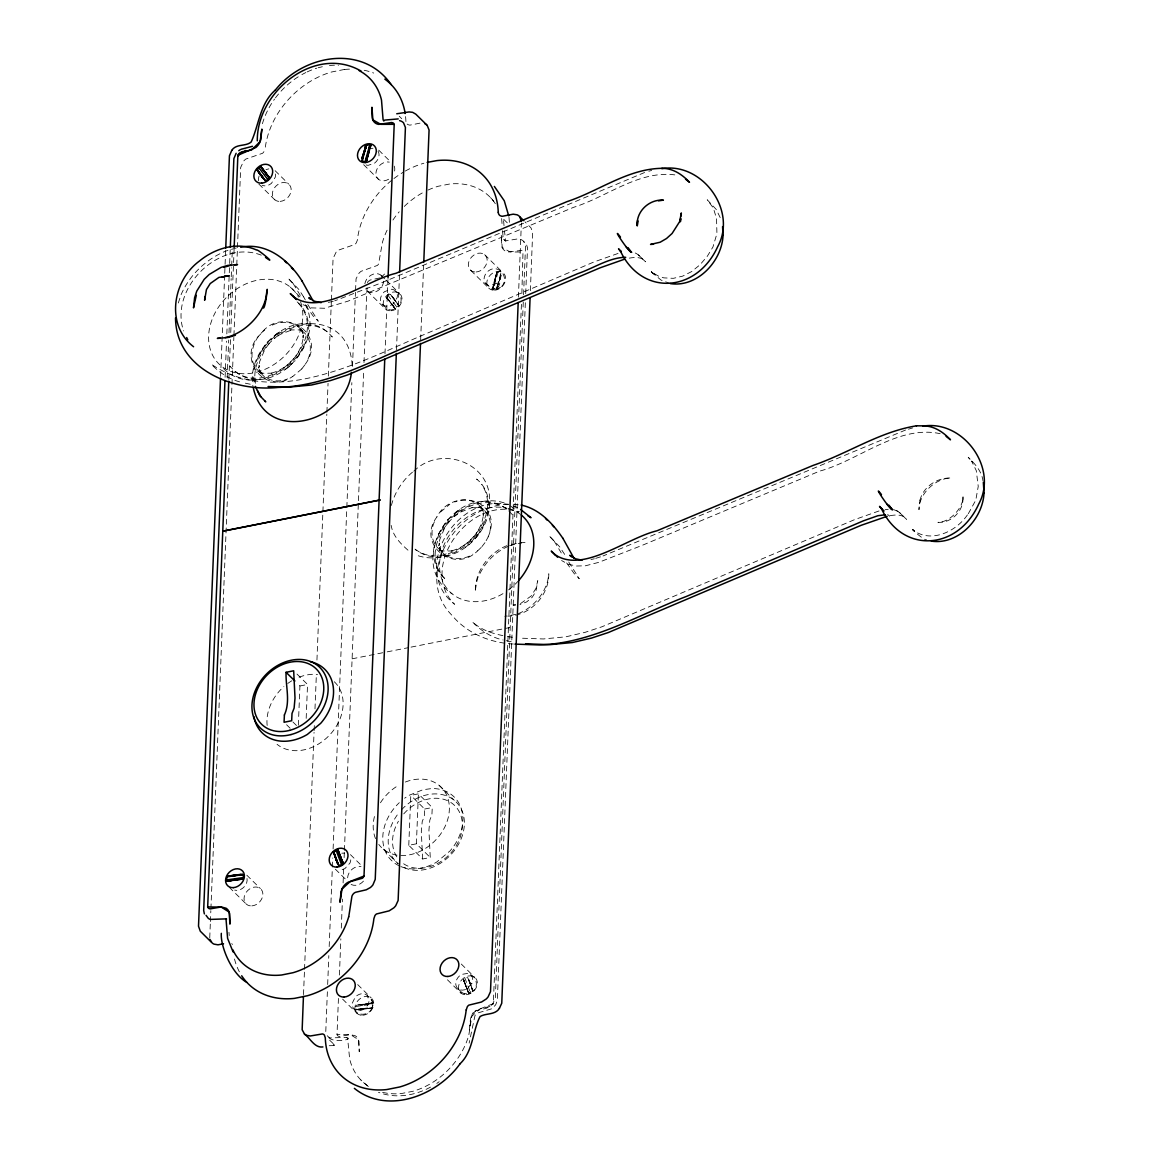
<?xml version="1.0" encoding="UTF-8"?>
<svg xmlns="http://www.w3.org/2000/svg" width="1159" height="1159" viewBox="0 0 1159 1159"><rect width="100%" height="100%" fill="white"/><g stroke="black" fill="none" stroke-linecap="round" stroke-linejoin="round"><path stroke-width="0.75" stroke-dasharray="5 3.75" d="M496.603 275.697L496.603 272.973L498.095 271.988L500.862 273.191C500.398 278.566 500.558 290.59 493.415 288.649L492.111 288.997L496.603 272.973L493.676 286.143L492.111 288.997L494.067 289.46L491.938 289.026L485.085 282.868M962.984 497.327C963.839 510.8 951.452 523.288 937.935 522.318C949.322 522.622 963.375 508.062 963.028 496.646L962.883 499.645M220.587 376.414L224.658 275.132M224.73 273.336L225.02 266.092M225.092 264.281L225.672 249.822M225.092 377.312L226.541 341.166M226.831 333.937L229.583 265.252M229.656 263.455L230.25 248.997M227.164 378.008L228.7 340.051M228.989 332.821L231.163 278.595M231.235 276.798L231.597 267.758M231.67 265.947L232.322 249.678M228.845 379.457L230.467 339.645M230.742 332.488L234.104 249.286M209.75 937.834L210.33 923.361M210.402 921.55L210.837 910.699M210.909 908.888L231.901 386.222M231.974 384.411L233.857 337.385M233.93 335.574L236.697 266.86M236.769 265.049L240.695 167.389L243.709 161.029A12.677 9.953 -45.4 0 1 245.809 159.073L262.6 153.263A7.678 6.041 -45.4 0 0 263.919 151.67L264.947 149.105M298.356 725.23L299.92 685.983L297.414 683.491M306.179 718.363L307.541 684.462L294.937 672.032M303.513 994.625L304.455 971.112M304.527 969.301L314.046 732.387M314.118 730.576L314.335 725.157M314.987 708.873L316.364 674.509M316.943 660.036L322.825 513.553M322.897 511.742L326.824 414.082M326.896 412.271L328.055 383.339M328.345 376.096L331.329 301.948M331.402 300.138L333.068 258.544L336.096 252.184A12.677 9.953 -45.4 0 1 338.182 250.228L354.973 244.419A7.678 6.041 -45.4 0 0 356.291 242.825L357.334 240.261A78.624 61.804 -45.4 0 1 392.611 179.573M325.78 1031.524L327.374 991.771M327.664 984.527L328.823 955.61M329.185 946.584L332.314 868.859M332.387 867.048L332.749 858.008M333.111 848.967L346.758 509.163M346.831 507.367L351.843 382.644M352.495 366.374L355.465 292.271M355.538 290.46L356.059 278.797L358.986 273.263A12.677 9.953 -45.4 0 1 361.086 271.307L377.414 265.425A6.693 5.259 -45.4 0 0 378.558 264.035L382.47 242.217A68.497 53.836 -45.4 0 1 388.439 227.541M338.442 998.435L337.008 1034.799L337.733 1035.769A5.288 4.158 -45.4 0 0 338.558 1036.247L339.355 1036.465A1.927 1.521 -45.4 0 0 339.906 1036.436L350.597 1034.596L355.349 1035.827A13.053 10.272 -45.4 0 1 357.841 1038.276L358.986 1041.289L359.261 1051.735L358.479 1039.695L350.554 1034.683L336.994 1034.567M339.413 975.067L340.847 938.819M341.297 928.084L342.441 899.08M343.107 882.912L343.672 868.366M344.122 857.602L344.324 852.111M344.411 850.373L363.651 371.488M363.984 362.564L367.142 284.737M384.991 353.843L387.946 279.71M396.494 349.801L399.536 273.886M420.645 339.804L423.629 265.657M408.779 845.317L410.779 795.364L418.399 793.857L432.264 807.533L431.916 814.82L429.815 820.123L428.931 830.206L430.25 857.486L422.644 858.993L408.779 845.317L416.4 843.81L430.25 857.486M416.4 843.81L418.399 793.857M422.644 858.993L421.311 831.727L422.209 821.63L424.31 816.327L424.643 809.04L410.779 795.364M518.406 297.139L521.376 222.977M521.42 304.339L493.328 1003.665L477.725 1009.764A10.953 8.62 -45.4 0 0 475.987 1010.836A11.402 8.953 -45.4 0 0 474.466 1012.111A11.822 9.301 -45.4 0 0 470.438 1019.283L469.337 1029.902L471.322 1016.704L479.667 1009.04L491.677 1005.882A5.056 3.97 -45.4 0 0 492.749 1004.766L493.328 1003.737M521.869 293.604L523.028 251.054A5.056 3.97 -45.4 0 0 522.014 250.358L508.164 251.996A10.953 8.62 -45.4 0 1 505.73 251.286A11.402 8.953 -45.4 0 1 504.426 250.474A11.822 9.301 -45.4 0 1 501.528 245.23L501.267 234.886L502.224 247.49L510.076 251.952L523.535 252.054M523.274 302.021L495.328 997.885L493.039 1003.346A12.43 9.779 -45.4 0 1 490.373 1006.099L486.374 1008.287L476.248 1010.648A4.1 3.216 -45.4 0 0 475.103 1011.054L474.393 1011.503M523.564 294.792L525.52 245.983L523.651 241.347A12.43 9.779 -45.4 0 0 521.159 239.623L517.276 238.986L507.178 240.637A4.1 3.216 -45.4 0 1 506.048 240.681L505.353 240.521A4.984 3.926 -45.4 0 1 504.455 240.029A5.404 4.245 -45.4 0 1 503.136 237.638L502.369 228.309M525.346 302.731L497.327 1000.376L495.675 1004.824L491.88 1008.736L477.856 1012.952L475.016 1015.429L469.134 1043.1M525.708 293.691L527.504 247.809L526.519 244.607L523.651 241.347M530.373 290.677L532.676 232.104L530.923 227.801L525.013 221.891M919.913 500.311C923.39 486.679 937.124 477.465 950.945 478.03C935.791 478.16 919.015 493.256 918.957 509.685L919.985 500.108M496.211 277.059L496.603 272.973L493.082 287.896M493.676 286.143L496.603 272.973L496.66 275.407M493.299 287.49L496.603 272.973L493.198 287.722M354.06 1008.982C358.117 1017.008 369.707 1015.429 372.358 1007.287L372.111 1004.216C374.56 1000.854 368.779 997.638 367.186 995.393A9.446 7.432 -45.4 0 0 355.248 997.059L352.177 1003.375A9.446 7.432 -45.4 0 0 359.783 1010.619A9.446 7.432 -45.4 0 0 369.069 1001.014L367.186 995.393M489.88 531.532C492.126 522.55 488.736 511.336 480.043 507.642L482.897 508.787L478.203 507.222L481.767 507.671L470.395 507.7L472.742 507.352L460.297 512.191L454.473 516.306M498.095 271.988L493.415 288.649L496.371 289.199C507.178 286.939 507.019 272.481 496.965 269.062L494.907 268.642A9.446 7.432 -45.4 0 0 484.39 276.74A9.446 7.432 -45.4 0 0 490.141 285.636L496.588 283.433A9.446 7.432 -45.4 0 0 499.964 271.409M500.862 273.191L496.371 289.199L497.457 287.954M254.024 369.909C264.513 316.479 349.207 301.977 352.249 366.316M308.193 333.241C301.297 369.764 248.461 398.377 221.094 365.896M307.99 359.073C312.771 348.845 310.366 334.386 299.906 329.88L302.745 331.039L298.051 329.46L301.63 329.909L290.243 329.938L292.604 329.591L280.145 334.429L274.335 338.558M391.38 505.44C394.697 492.474 402.231 480.797 412.459 472.177M500.934 275.32L496.371 289.199L497.935 286.374M434.379 521.84C429.598 532.068 432.003 546.526 442.463 551.032L439.623 549.873L444.317 551.452L440.753 551.003L452.126 550.974L449.764 551.322C467.7 547.41 482.347 531.43 483.622 512.8L483.26 515.538L482.028 508.555L483.202 511.351C479.29 500.688 465.034 497.53 454.734 502.006M434.176 547.671C441.304 516.957 476.61 491.329 507.642 504.151M488.345 511.003C481.217 541.702 445.911 567.331 414.864 554.524M488.142 536.834C504.397 500.5 453.314 485.592 436.842 516.914M178.312 302.977L181.123 294.574C189.656 274.973 205.969 259.239 225.701 251.112L237.421 247.591M500.876 275.885L496.371 289.199L500.5 277.247M388.135 299.355L395.248 308.873L386.758 297.675L387.729 295.052L390.511 294.502L399 305.686L396.552 306.7L395.248 308.873L390.945 310.032L387.816 309.366L381.731 303.788A9.446 7.432 -45.4 0 1 384.411 291.749L390.815 289.185A9.446 7.432 -45.4 0 1 397.189 297.588L393.423 303.629A9.446 7.432 -45.4 0 1 381.731 303.788M488.518 536.298L485.462 541.934M390.511 294.502L399 305.686C402.941 301.181 401.101 294.444 396.103 291.604M475.074 538.747L480.159 531.793L469.018 544.455M258.834 355.523L258.356 356.436L267.294 342.166M303.397 347.628L303.861 346.715L294.922 360.985M438.971 533.285L438.508 534.183L447.446 519.927M483.535 525.375L484.013 524.476L479.884 532.329M305.31 364.172C328.345 332.778 281.608 304.6 260.442 334.285C235.755 357.088 264.397 396.494 292.778 376.385M437.059 516.74C415.733 544.469 454.4 574.661 477.696 550.757M367.316 282.579L368.026 281.55A5.288 4.158 -45.4 0 1 368.91 280.739L369.735 280.217A1.927 1.521 -45.4 0 1 370.286 280.014L380.094 277.856M468.642 992.741L463.528 980.036L468.656 993.582L470.119 991.858L472.858 991.206L472.843 990.235L467.729 977.66L464.788 977.776L463.528 980.036L468.656 993.582L464.281 993.698M968.301 513.756L975.791 500.152L978.239 486.403L976.269 470.612L971.561 461.036L972.358 462.006L968.214 457.298C974.994 463.846 981.774 471.235 983.02 481.014M269.178 343.571L264.889 349.294L259.616 361.724L258.747 368.098L259.109 365.375L260.34 372.358L259.167 369.562C263.079 380.224 277.334 383.383 287.635 378.906M301.789 368.881L305.527 363.998M449.33 521.333L445.027 527.055L439.768 539.486L438.884 545.86L439.247 543.122L440.492 550.105L439.319 547.323C444.1 559.884 461.804 561.608 472.915 554.147M481.927 546.628L485.664 541.76M967.432 514.871C956.494 530.981 933.43 542.224 916.161 532.126C904.73 523.274 924.65 541.369 926.548 539.746M358.87 1009.851L356.45 1009.503L372.358 1007.287L372.937 1004.882L371.112 1008.142L358.87 1009.851L356.45 1009.503L355.567 1006.534L356.885 1005.114L372.792 1002.883L356.885 1005.114M380.978 277.537L385.802 272.814M264.73 330.025C250.619 340.253 246.07 365.534 262.325 373.27L259.471 372.126L264.18 373.691L260.601 373.241L271.974 373.212L269.627 373.56C287.504 369.663 302.296 353.481 303.484 335.052L303.122 337.791L301.876 330.808L303.05 333.589C298.269 321.029 280.579 319.305 269.453 326.766M267.28 342.369L280.203 331.59L273.06 336.545M288.881 366.708L294.951 360.782M301.876 368.866L292.561 376.632M440.492 512.046L449.808 504.281M447.417 520.13L460.34 509.352L453.212 514.306M477.638 550.887L482.028 546.613M436.798 1083.404L439.174 1081.709M289.156 366.606L282.651 371.228M413.835 471.206C440.884 444.332 491.445 462.644 489.605 501.833C491.025 537.254 447.577 572.546 415.675 549.888M469.308 544.368L462.789 548.989M371.561 1003.737L372.792 1002.883L359.029 1005.418M430.54 1087.113C414.864 1095.661 395.436 1098.935 378.471 1092.3M506.816 545.672C489.214 552.771 475.784 570.271 475.349 589.496C474.321 599.319 476.813 576.168 478.971 575.661C484.679 562.694 495.226 551.916 508.279 546.324M518.261 613.647C532.676 608.011 544.397 594.364 547.874 580.094C548.395 576.602 549.091 570.083 548.714 576.4C547.584 597.291 528.939 615.849 507.888 616.168M496.284 289.243L500.485 287.258M468.555 993.625L470.858 992.655M369.996 1003.969L372.792 1002.883L359.58 1005.433M644.621 172.503L382.151 282.55L334.734 300.833M905.599 430.018L603.028 555.972M595.712 558.348L601.347 556.595M520.55 603.578L531.199 595.972L535.922 588.453L537.762 580.659L535.922 591.351L532.14 597.378L526.606 601.956L519.956 604.563M648.852 171.242L651.677 170.402M511.365 544.31L521.985 542.673M509.641 545.614L521.898 542.832M908.424 429.178L912.655 427.917M515.61 614.429L504.846 616.327M265.976 169.649L268.859 168.852M618.051 253.444L593.64 262.093L426.584 333.502C361.869 360.753 276.697 408.229 211.329 364.245C219.717 373.01 230.105 379.833 242.13 382.47M879.029 510.96L854.618 519.623L601.927 626.787L585.092 632.336L565.911 636.813L543.368 638.957L519.145 638.116M318.102 67.758L322.361 66.729M508.439 627.83L509.395 627.613L410.069 647.316M328.359 302.369L333.328 301.268M591.003 559.522L594.306 558.797M420.007 123.144L410.59 125.013A4.708 3.694 -45.4 0 1 409.272 125.056L407.78 124.535A6.259 4.911 -45.4 0 1 407.157 124.042M352.09 658.819L385.469 652.198M387.222 651.851L408.301 647.678M299.92 685.983L307.541 684.462M424.643 809.04L432.264 807.533M360.942 1005.23L372.792 1002.883M329.199 1045.708L335.197 1045.563L327.055 1037.653M344.527 69.439L331.503 72.017A78.624 61.804 -45.4 0 0 265.107 149.062M885.128 509.728L888.243 509.294M355.567 1006.534L372.111 1004.216M629.294 258.138C635.769 256.936 642.303 257.081 645.563 261.804C641.478 258.254 638.247 253.169 632.568 252.083M890.271 515.654C896.747 514.466 903.281 514.596 906.541 519.333C902.528 515.856 899.37 510.815 893.806 509.714M371.271 1008.055L356.45 1009.503L359.16 1009.837M508.279 504.151L498.399 505.107L486.679 508.627C446.114 522.883 418.008 581.036 451.909 615.255C467.048 633.422 489.938 642.796 513.365 644.013M515.683 604.839L513.104 605.099L515.465 604.984M371.112 1008.142L356.45 1009.503L360.521 1009.663M370.866 1008.2L356.45 1009.503L369.533 1008.388M525.027 542.528L522.68 542.644M341.789 853.198L344.629 853.067M505.411 509.265C460.601 507.845 420.963 571.503 454.574 604.274C409.649 569.055 456.718 493.097 508.511 504.527M513.249 504.295L519.551 504.918M508.598 509.598L519.348 511.698M507.468 636.595L514.147 637.464M674.799 174.879C638.681 170.272 606.968 196.9 573.531 207.345L348.265 301.065L324.52 308.265L311.249 307.874L303.078 304.716M245.346 383.18L251.431 384.469M502.89 635.61C490.75 633.147 480.884 629.598 472.307 621.775C480.695 630.525 491.083 637.363 503.122 640M506.338 640.695L513.93 642.303M670.293 283.593L661.094 280.101L651.242 271.887L659.239 276.537L663.846 277.87L673.336 278.334L682.68 276.132L691.633 271.583L699.978 264.817L707.323 256.24L712.944 246.997L716.928 233.683L716.537 218.457L713.307 207.939L707.236 199.783L716.161 209.373L721.057 219.326M940.166 433.683C898.051 424.527 858.848 460.543 819.442 471.191L641.651 545.57L598.725 562.361L585.498 565.78L576.429 566.027L568.185 564.201L561.579 560.521M261.282 255.139C219.109 238.855 169.142 288.374 183.542 330.923M513.031 506.019L517.551 507.555M893.546 509.598L897.892 511.278M457.848 988.598L461.789 992.423M461.659 992.35L464.411 993.77M889.735 516.175L887.649 514.495M510.409 505.889L518.725 512.495M506.584 509.033C467.787 482.101 411.3 547.497 445.911 579.587C437.45 573.01 433.292 562.144 433.698 551.597M407.968 550.177C400.42 543.499 392.8 535.849 391.163 525.375M651.648 272.162L655.574 274.886L651.242 271.887M368.33 1086.606L360.811 1079.956M327.345 331.793C297.37 309.569 248.823 347.642 255.415 383.31M234.886 371.358C271.988 399.536 332.314 334.545 296.458 301.311C304.918 307.903 309.076 318.768 308.671 329.315M415.023 549.12C449.663 575.299 506.193 519.739 481.55 484.288M506.831 508.787C458.066 475.987 402.854 561.434 452.039 593.785M477.378 479.71L476.595 479.073C485.056 485.679 489.228 496.501 488.823 507.077M327.244 1035.74L328.33 1036.783A12.677 9.953 -45.4 0 0 330.301 1037.928L346.411 1037.377A6.621 5.201 -45.4 0 1 347.657 1038.609L349.656 1058.935A68.497 53.836 -45.4 0 0 367.968 1085.94M641.883 258.211L637.899 254.531M902.861 515.741L898.877 512.046M652.981 273.307L651.59 271.93L656.371 276.668M913.958 530.822L912.568 529.46L917.349 534.198M490.489 197.552L495.501 203.202M399.247 116.233L401.738 118.696M503.716 219.341L507.468 223.021M504.194 239.812L505.817 241.405L504.426 230.858M378.732 150.148L391.061 162.303M484.665 254.676L503.151 272.901M363.651 164.679L378.442 179.268M470.815 270.424L489.301 288.663M275.132 170.706L288.678 184.078M381.065 275.234L384.759 278.884M385.99 280.101L399.536 293.459M258.819 184.02L274.828 199.826M367.215 290.981L385.686 309.221M290.329 287.128L301.181 298.124M439.261 785.483L454.27 800.289M292.937 721.985L296.718 725.722M286.577 724.737L290.358 728.475M383.296 849.141L398.305 863.948A42.419 33.35 -45.4 0 1 399.362 812.227M350.438 854.647L362.753 866.802M461.296 964.042L474.842 977.414M470.612 974.676C476.9 977.993 478.624 986.613 472.858 991.206L467.729 977.66M335.357 869.178L346.454 880.13M447.446 979.79L461.007 993.162M246.824 875.204L260.384 888.576M357.696 984.599L371.242 997.957M229.294 887.316L246.534 904.324M342.615 999.13L357.392 1013.719M346.976 1037.812C354.466 1039.101 331.604 1044.071 327.765 1036.291M508.729 510.858L512.437 514.77L511.8 514.002M331.662 336.24L332.3 337.008C300.674 299.891 243.897 347.396 253.299 387.888M230.569 366.91L229.931 366.143C266.628 407.968 330.866 342.571 303.325 301.065M394.9 308.265L386.758 297.675L388.308 299.573M394.842 308.178L386.758 297.675L388.468 299.775M394.726 308.019L386.758 297.675L389.192 300.732M386.758 297.675L394.017 307.077M387.729 295.052L396.552 306.7M391.887 296.153L399 305.686L398.609 304.991M392.235 296.574L399 305.686L397.783 303.904M392.959 297.53L399 305.686M303.672 296.892L298.573 289.142L287.881 278.001L293.908 284.419L293.111 283.433L302.064 298.399M566.679 562.926L574.082 573.444L579.254 578.732L568.721 561.985M305.701 305.411L313.089 315.929L318.261 321.217L307.743 304.455M232.408 944.527L231.988 943.875A4.882 3.839 -45.4 0 0 231.728 943.6M564.65 554.408L559.551 546.657L548.859 535.53L554.886 541.948L554.089 540.963L563.042 555.929M464.701 982.195L463.528 980.036L468.642 992.611M303.571 296.704L305.295 299.92M464.802 982.441L463.528 980.036L468.569 992.408M465.237 983.6L463.528 980.036L468.149 991.278M464.788 977.776L470.119 991.858M468.772 979.543L472.858 991.206L472.843 990.235M469.004 980.036L472.858 991.206L472.785 990.032M469.438 981.195L472.858 991.206L472.35 988.902M254.111 382.035L253.546 373.835M503.6 220.645L504.31 229.236M508.989 217.327L509.409 222.427M405.94 121.565L405.896 121.13A78.624 61.804 -45.4 0 0 405.549 116.523M501.644 218.573L502.238 226.686M228.96 932.314L229.207 935.559M247.012 878.508L247.113 880.681A9.446 7.432 -45.4 0 1 234.669 890.112M344.513 69.497A78.624 61.804 -45.4 0 1 350.829 69.091M364.201 70.279A78.624 61.804 -45.4 0 1 373.691 73.06M239.377 971.836A78.841 61.978 -45.4 0 1 238.16 969.373A77.74 61.108 -45.4 0 1 233.828 955.798M334.256 681.724A42.419 33.35 -45.4 0 1 330.199 734.4A42.419 33.35 -45.4 0 1 277.059 744.31M267.164 725.447A42.419 33.35 -45.4 0 1 283.883 686.606M287.751 683.477A42.419 33.35 -45.4 0 1 291.865 680.753M299.094 677.204A42.419 33.35 -45.4 0 1 317.537 674.437M394.205 166.128A10.503 8.258 -45.4 0 1 393.915 173.213M388.627 179.239A10.503 8.258 -45.4 0 1 375.936 173.27A10.503 8.258 -45.4 0 1 389.308 162.115M363.462 881.13A10.503 8.258 -45.4 0 1 350.148 883.766M347.642 877.769A10.503 8.258 -45.4 0 1 361.014 866.613M262.412 123.723A68.497 53.836 -45.4 0 1 267.686 110.337M269.047 107.758A68.497 53.836 -45.4 0 1 274.538 99.095M275.422 97.907A68.497 53.836 -45.4 0 1 300.63 75.335M301.905 74.611A68.497 53.836 -45.4 0 1 305.831 72.553M307.149 71.916A68.497 53.836 -45.4 0 1 316.711 68.193M329.46 65.527A68.497 53.836 -45.4 0 1 338.5 65.237M300.529 301.702A52.488 41.26 -45.4 0 1 247.722 373.676A52.488 41.26 -45.4 0 1 218.327 307.396A52.488 41.26 -45.4 0 1 298.515 297.139M350.757 859.848A9.446 7.432 -45.4 0 1 349.888 863.165L345.005 868.497A9.446 7.432 -45.4 0 1 338.529 869.612M378.022 151.076A9.446 7.432 -45.4 0 1 374.647 163.1L368.2 165.317A9.446 7.432 -45.4 0 1 366.056 164.882M370.634 148.526A9.446 7.432 -45.4 0 1 372.966 148.309M275.335 174.009A9.446 7.432 -45.4 0 1 275.234 177.255L271.481 183.31A9.446 7.432 -45.4 0 1 262.05 185.266M258.602 180.732A9.446 7.432 -45.4 0 1 260.659 173.328M393.959 178.529A78.624 61.804 -45.4 0 1 403.825 171.894M405.288 171.054A78.624 61.804 -45.4 0 1 423.89 163.231M405.331 782.035A42.419 33.35 -45.4 0 1 447.809 798.116A42.419 33.35 -45.4 0 1 426.773 847.562A42.419 33.35 -45.4 0 1 378.79 844.404M375.53 838.623A42.419 33.35 -45.4 0 1 375.052 814.415M380.456 802.767A42.419 33.35 -45.4 0 1 398.102 785.585M401.55 809.735A42.419 33.35 -45.4 0 1 454.096 800.145A42.419 33.35 -45.4 0 1 453.575 851.575A42.419 33.35 -45.4 0 1 400.985 865.874M403.752 813.879A38.87 30.554 -45.4 0 1 453.082 804.1A38.87 30.554 -45.4 0 1 451.141 852.647A38.87 30.554 -45.4 0 1 401.811 862.426M396.827 856.849A38.87 30.554 -45.4 0 1 398.435 821.224M383.557 281.246A10.503 8.258 -45.4 0 1 375.603 291.836A10.503 8.258 -45.4 0 1 365.288 288.388M364.839 283.752A10.503 8.258 -45.4 0 1 373.27 274.161A10.503 8.258 -45.4 0 1 382.977 277.841M495.313 203.694A68.497 53.836 -45.4 0 0 449.533 184.035L438.203 186.266A68.497 53.836 -45.4 0 0 427.222 190.424M392.944 220.022A68.497 53.836 -45.4 0 1 399.203 211.807M404.288 206.418A68.497 53.836 -45.4 0 1 424.585 191.713M382.586 1092.329A68.497 53.836 -45.4 0 0 401.767 1093.473L413.097 1091.242A68.497 53.836 -45.4 0 0 468.787 1035.277L471.988 1014.936A5.447 4.274 -45.4 0 1 473.741 1012.053A4.984 3.926 -45.4 0 1 474.393 1011.503M400.884 866.584A44.607 35.074 -45.4 0 0 436.682 862.064L450.011 850.952A44.607 35.074 -45.4 0 0 461.586 809.663A44.607 35.074 -45.4 0 0 432.177 788.511L422.963 789.728L408.968 795.349A44.607 35.074 -45.4 0 0 404.636 798.218M399.261 865.874A44.607 35.074 -45.4 0 1 399.29 802.68M518.653 580.572A52.488 41.26 -45.4 0 1 505.817 591.843M502.963 593.654A52.488 41.26 -45.4 0 1 439.565 563.752A52.488 41.26 -45.4 0 1 506.411 508.004M508.062 508.395A52.488 41.26 -45.4 0 1 521.275 515.016M471.829 983.498L466.947 988.83A9.446 7.432 -45.4 0 1 456.197 986.193A9.446 7.432 -45.4 0 1 461.514 974.444L467.99 973.328A9.446 7.432 -45.4 0 1 471.829 983.498M334.27 1045.027L333.328 1044.925L334.27 1045.027M371.068 999.304L372.836 1002.723L371.068 999.304M280.159 201.391A10.503 8.258 -45.4 0 0 290.59 186.671A10.503 8.258 -45.4 0 0 274.509 187.787A10.503 8.258 -45.4 0 0 280.159 201.391M251.851 905.889A10.503 8.258 -45.4 0 0 262.296 891.17A10.503 8.258 -45.4 0 0 246.215 892.285A10.503 8.258 -45.4 0 0 251.851 905.889M476.146 271.988A10.503 8.258 -45.4 0 0 486.592 257.284A10.503 8.258 -45.4 0 0 470.496 258.399A10.503 8.258 -45.4 0 0 476.146 271.988M494.618 290.214A10.503 8.258 -45.4 0 0 505.063 275.509A10.503 8.258 -45.4 0 0 488.982 276.624A10.503 8.258 -45.4 0 0 494.618 290.214M391.018 310.771A10.503 8.258 -45.4 0 0 401.449 296.067A10.503 8.258 -45.4 0 0 385.368 297.182A10.503 8.258 -45.4 0 0 391.018 310.771M466.324 994.712A10.503 8.258 -45.4 0 0 476.769 980.007A10.503 8.258 -45.4 0 0 460.674 981.122A10.503 8.258 -45.4 0 0 466.324 994.712M362.724 1015.27A10.503 8.258 -45.4 0 0 373.155 1000.565A10.503 8.258 -45.4 0 0 357.073 1001.68A10.503 8.258 -45.4 0 0 362.724 1015.27"/><path stroke-width="1.5" d="M175.516 317.899C175.936 369.402 233.872 392.104 278.03 387.425C330.938 385.961 377.501 357.262 425.643 338.819L577.704 273.669C593.394 268.41 609.344 257.356 625.73 257.312M333.56 852.792L333.575 851.793L336.4 851.083L337.762 849.417L342.89 862.962L341.731 865.179L338.689 865.338L333.546 852.662L333.575 851.793L338.689 865.338M337.747 850.271L342.89 862.962L337.762 849.417M637.87 221.065L637.262 225.933C635.871 211.489 649.199 199.102 663.397 200.13L658.544 200.855M220.514 378.225L198.508 926.2L200.261 931.17L211.155 942.006M225.744 248.012L229.439 155.784L231.771 150.38M224.947 380.934L203.68 910.51L204.375 913.9M230.322 247.186L233.872 158.624L236.146 153.292M228.787 381.21L207.678 907.178L208.403 908.149A5.288 4.158 -45.4 0 0 209.228 908.627L210.025 908.844A1.927 1.521 -45.4 0 0 210.576 908.815L221.268 906.975L226.019 908.207A13.053 10.272 -45.4 0 1 228.497 910.655L229.656 913.669L229.931 924.114L229.149 912.075L221.224 907.062L207.664 906.946M234.147 247.591L237.87 155.306L255.936 147.454A13.01 10.228 -45.4 0 0 259.312 143.354L260.732 139.833L261.862 129.113L260.094 141.644L251.633 149.917L240.956 152.394A1.927 1.521 -45.4 0 0 240.391 152.597L239.565 153.118A5.288 4.158 -45.4 0 0 238.696 153.93L237.841 155.465M284.404 714.958L284.056 722.26L291.677 720.739L292.01 713.451L294.111 708.149L295.009 698.066L293.676 670.786L286.07 672.307C285.534 686.374 290.619 701.441 284.404 714.944M303.441 996.436L302.151 1029.728L304.527 1034.103A12.503 9.823 -45.4 0 0 306.469 1035.306L310.366 1035.972L322.419 1033.944A4.882 3.839 -45.4 0 1 324.375 1035.03L325.302 1037.87A77.74 61.108 -45.4 0 0 330.474 1060.572A78.841 61.978 -45.4 0 0 386.671 1089.576L399.696 1086.983A78.624 61.804 -45.4 0 0 466.193 1009.909M384.759 359.218L364.013 875.929M388.033 277.972L394.205 124.433M396.349 353.408L375.226 879.377L372.952 884.839A12.43 9.779 -45.4 0 1 370.286 887.591L366.287 889.793L356.161 892.14A4.1 3.216 -45.4 0 0 355.002 892.56L354.292 892.995A4.984 3.926 -45.4 0 0 353.64 893.546A5.447 4.274 -45.4 0 0 351.901 896.429L348.743 916.783M399.609 272.075L405.418 127.476L403.549 122.84A12.43 9.779 -45.4 0 0 401.753 121.463M420.5 343.426L398.131 900.456L395.741 905.715A14.763 11.604 -45.4 0 1 393.756 907.903L389.134 910.858L376.516 913.958A4.679 3.68 -45.4 0 0 374.908 915.639L373.864 918.754A78.624 61.804 -45.4 0 1 307.309 995.769L294.285 998.406A78.841 61.978 -45.4 0 1 241.68 975.762M423.774 262.035L429.076 130.011L427.193 125.375A12.43 9.779 -45.4 0 0 424.716 123.651M518.189 302.557L490.503 991.611L488.127 996.87A14.763 11.604 -45.4 0 1 486.143 999.058L481.507 1002.028L468.902 1005.114A4.679 3.68 -45.4 0 0 467.294 1006.794L466.251 1009.909M530.083 297.921L501.76 1003.216L499.428 1008.258M681.188 215.951L681.318 212.937L679.667 221.586L672.09 233.481L666.512 238.522L660.152 242.231L650.547 244.419L653.517 244.245M637.407 222.89L637.537 220.529M637.305 225.237L637.421 223.223M723.042 235.306C721.999 261.152 697.327 287.751 670.293 283.593M984.02 492.821C982.977 518.667 958.319 545.266 931.271 541.108M351.409 372.416C346.411 422.412 265.715 445.143 253.299 387.888M257.298 140.847C256.719 91.604 315.19 44.332 361.13 71.105M369.098 151.351L366.403 160.971L365.013 161.956L362.144 160.753L365.52 146.005L366.65 144.745L370.894 144.947L369.996 148.149M369.909 146.034L366.403 160.971L366.751 156.929L366.403 160.971L370.894 144.947M680.478 221.688L680.985 219.051M369.692 146.44L366.403 160.971L366.316 158.551M362.144 160.753L366.65 144.745L365.52 146.005M365.013 161.956L369.692 145.295M205.1 296.516L204.607 300.253L206.447 289.562L210.243 283.535L218.921 277.407L229.265 275.813L226.193 275.972M680.637 218.544L679.667 221.586M362.057 158.609L366.65 144.745L365.418 146.251M196.32 295.328L193.495 307.874L194.611 297.66L196.784 291.068L204.158 279.348L209.228 274.451L221.079 267.381L227.657 265.411L237.523 264.585L234.48 264.745M263.412 308.077C266.019 307.251 268.96 274.582 266.005 297.457C262.079 316.364 242.637 334.183 225.165 337.631M362.057 158.319L366.65 144.745L365.027 147.613M362.115 158.044L366.65 144.745L362.492 156.697M268.164 180.007L269.047 177.457L260.558 166.259L259.326 168.359L256.791 169.446L258.008 171.286L265.295 180.63L268.164 180.007L259.326 168.359M233.553 880.289L242.39 879.044L243.723 877.522L242.839 874.639L228.164 876.045L226.932 876.87L226.483 881.275L230.018 880.782M460.036 1063.774C473.292 1051.314 472.553 1030.684 480.072 1016.544C485.65 1013.009 495.429 1015.226 499.486 1008.185M237.711 156.248L238.899 154.755A12.677 9.953 -45.4 0 1 241 152.8L243.318 151.336M275.335 90.069C303.18 54.763 362.738 43.578 391.119 84.549M275.364 90.025C259.891 103.426 258.848 125.491 251.155 142.021C245.65 146.773 236.016 143.47 231.728 150.453M460.109 1063.687C437.551 1095.443 387.714 1115.248 354.364 1088.359M238.754 150.713L240.232 149.714M240.246 878.768L226.483 881.275L242.39 879.044M227.975 880.391L226.483 881.275L239.971 878.739M227.729 880.449L226.483 881.275L239.681 878.754M240.971 149.308L252.503 146.309M229.337 880.217L226.483 881.275L238.348 878.942M222.021 277.276L225.397 276.19M223.948 267.323L230.612 265.266M235.393 335.299L228.091 337.472L217.341 338.385L220.384 338.24M624.672 259.152L600.072 267.83L347.367 375.009L330.59 380.543L311.481 385.005L289.04 387.135L268.062 386.526M887.171 516.277L861.065 525.346L608.345 632.524L591.583 638.058L572.459 642.521L550.018 644.65L525.563 643.824M244.882 150.699L245.65 150.511M427.149 162.39L436.914 160.594A78.624 61.804 -45.4 0 1 498.24 212.3M223.528 943.774L217.979 944.817L214.082 944.15A12.503 9.823 -45.4 0 1 212.14 942.948L209.866 939.297M384.614 120.101L398.232 118.913M226.932 876.87L242.839 874.639L240.42 874.321M227.178 879.84L243.723 877.522M322.912 1046.954C314.48 1048.2 310.105 1037.986 304.426 1034.031M916.537 425.817C879.855 431.626 847.924 453.473 813.067 465.425L656.907 530.822C626.613 537.979 582.745 574.024 554.857 554.524M228.004 876.132L242.839 874.639L238.812 874.538M240.71 247.273C266.686 241.854 289.156 260.413 302.05 281.014M661.861 168.649C702.006 161.912 737.588 210.344 717.725 246.577C696.762 292.894 641.709 296.588 620.311 250.822L620.847 251.489L618.529 248.852L621.152 251.575M922.839 426.164C962.984 419.442 998.565 467.874 978.703 504.093C957.754 550.409 902.687 554.118 881.289 508.352L881.825 509.004L879.507 506.367L884.056 511.003M228.395 875.987L242.839 874.639L229.757 875.798M661.919 168.316C672.988 168.243 682.303 174.531 689.518 182.282L685.505 179.123M922.912 425.846C933.966 425.773 943.296 432.046 950.496 439.812L946.092 436.363M662.079 168.316C627.83 168.678 598.797 191.148 567.157 201.579L395.929 273.307C365.636 280.464 321.767 316.508 293.864 297.008M916.392 425.817L923.057 425.846M885.404 514.784L877.914 515.712L863.455 520.811L686.635 596.349C638.479 614.777 591.916 643.477 539.022 644.94L514.958 644.114M321.144 302.673L314.553 301.253L308.816 297.776L310.525 299.283M582.122 560.203L575.53 558.783L569.793 555.291L571.503 556.798M399.58 120.637L401.057 121.115M521.115 505.078C539.486 508.859 552.915 523.68 563.028 538.544M396.74 113.77L409.069 111.93L412.633 112.336L415.791 114.147L426.758 124.94M265.498 257.399C278.841 266.947 257.066 248.287 256.574 250.04C237.421 241.231 214.864 248.229 199.319 261.123C172.416 280.942 165.491 325.273 193.596 346.758M527.982 515.856L531.01 517.725L520.565 509.424M264.991 401.202L265.773 401.84L259.775 395.654L255.357 386.382M296.356 299.457L290.257 293.56L293.951 297.153M292.981 296.226L296.414 299.5M557.58 557.189L551.249 551.076L554.929 554.668M625.947 246.621L631.669 252.314C629.221 253.328 609.909 223.354 620.485 237.088M886.925 504.151L892.647 509.83C890.199 510.844 870.887 480.869 881.477 494.603M494.357 186.425L504.266 200.768L508.729 215.864M520.029 216.965L523.767 220.659M286.07 672.307L294.893 680.999M221.326 933.328C220.282 945.715 231.22 973.488 246.78 982.383M545.512 518.435L547.439 520.348M552.365 525.215L554.292 527.128M284.534 260.92L286.461 262.832M291.387 267.7L293.314 269.612M890.199 507.41L891.793 509.236L889.069 505.252M629.221 249.895L630.815 251.706L628.091 247.736M260.876 166.867L269.047 177.457L260.558 166.259M267.468 175.589L269.047 177.457L261.05 167.128M266.599 174.458L269.047 177.457L261.775 168.084M260.818 396.624L257.486 390.583M265.295 180.63L256.791 169.446L257.168 170.17M263.89 178.993L256.791 169.446L257.284 170.33M263.701 178.776L256.791 169.446L258.008 171.286M263.542 178.573L256.791 169.446L262.832 177.631M187.816 339.848L186.686 337.544M574.067 558.421L562.825 538.167M313.089 300.891L301.847 280.652M341.702 860.833L342.89 862.962L337.82 850.59M341.601 860.586L342.89 862.962L338.254 851.749M233.06 951.901L227.599 938.355L226.034 919.188M341.166 859.456L342.89 862.962M206.041 915.306L208.229 918.276A12.677 9.953 -45.4 0 0 210.199 919.42L226.309 918.87A6.621 5.201 -45.4 0 1 226.599 919.073M336.4 851.083L341.731 865.179M337.631 863.455L333.575 851.793L333.618 852.995M337.486 863.209L333.575 851.793L334.053 854.154M337.385 862.962L333.575 851.793L336.965 861.832M983.325 482.347L984.034 492.966M722.55 226.599L723.042 235.436M498.283 212.285L498.384 213.126A6.259 4.911 -45.4 0 0 500.166 215.69L501.659 216.226A4.708 3.694 -45.4 0 0 502.963 216.168L513.205 214.169L517.102 214.806A12.43 9.779 -45.4 0 1 519.58 216.53L521.449 221.166M384.831 79.131A78.624 61.804 -45.4 0 1 405.157 113.524M359.189 70.656A68.497 53.836 -45.4 0 1 381.499 100.094L383.035 119.131A5.404 4.245 -45.4 0 0 383.875 121.058M348.685 916.783A68.497 53.836 -45.4 0 1 292.995 972.72L281.666 974.994A68.497 53.836 -45.4 0 1 232.8 949.757M310.264 661.644A44.607 35.074 -45.4 0 1 320.681 723.332L307.338 734.444A44.607 35.074 -45.4 0 1 253.922 716.566M521.275 515.016A52.488 41.26 -45.4 0 1 518.653 580.572M341.007 892.3L340.007 902.281L341.992 889.083L350.322 881.419L363.998 876.045L363.419 877.146A5.056 3.97 -45.4 0 1 362.332 878.261L348.381 882.144A10.953 8.62 -45.4 0 0 346.642 883.216A11.402 8.953 -45.4 0 0 345.136 884.491A11.822 9.301 -45.4 0 0 341.108 891.662L341.007 892.3M380.051 499.993L222.76 531.199L380.051 499.993M391.307 122.564L378.819 124.375A10.953 8.62 -45.4 0 1 376.4 123.665A11.402 8.953 -45.4 0 1 375.081 122.854A11.822 9.301 -45.4 0 1 372.198 117.61L371.938 107.265L372.879 119.87L380.732 124.332L394.19 124.317L393.683 123.434A5.056 3.97 -45.4 0 0 392.684 122.738L391.307 122.564M291.01 734.56A42.419 33.35 -45.4 0 0 322.521 670.568A42.419 33.35 -45.4 0 0 256.545 687.866A42.419 33.35 -45.4 0 0 291.01 734.56M289.779 730.329A38.87 30.554 -45.4 0 0 318.638 671.698A38.87 30.554 -45.4 0 0 258.196 687.548A38.87 30.554 -45.4 0 0 289.779 730.329M365.288 162.593A10.503 8.258 -45.4 0 0 375.733 147.888A10.503 8.258 -45.4 0 0 359.638 149.004A10.503 8.258 -45.4 0 0 365.288 162.593M261.673 183.151A10.503 8.258 -45.4 0 0 272.119 168.446A10.503 8.258 -45.4 0 0 256.023 169.562A10.503 8.258 -45.4 0 0 261.673 183.151M336.994 867.091A10.503 8.258 -45.4 0 0 347.439 852.387A10.503 8.258 -45.4 0 0 331.344 853.502A10.503 8.258 -45.4 0 0 336.994 867.091M233.379 887.649A10.503 8.258 -45.4 0 0 243.825 872.944A10.503 8.258 -45.4 0 0 227.729 874.06A10.503 8.258 -45.4 0 0 233.379 887.649M447.852 976.486A10.503 8.258 -45.4 0 0 458.298 961.782A10.503 8.258 -45.4 0 0 442.202 962.897A10.503 8.258 -45.4 0 0 447.852 976.486M344.237 997.044A10.503 8.258 -45.4 0 0 354.683 982.339A10.503 8.258 -45.4 0 0 338.587 983.44A10.503 8.258 -45.4 0 0 344.237 997.044"/></g></svg>
